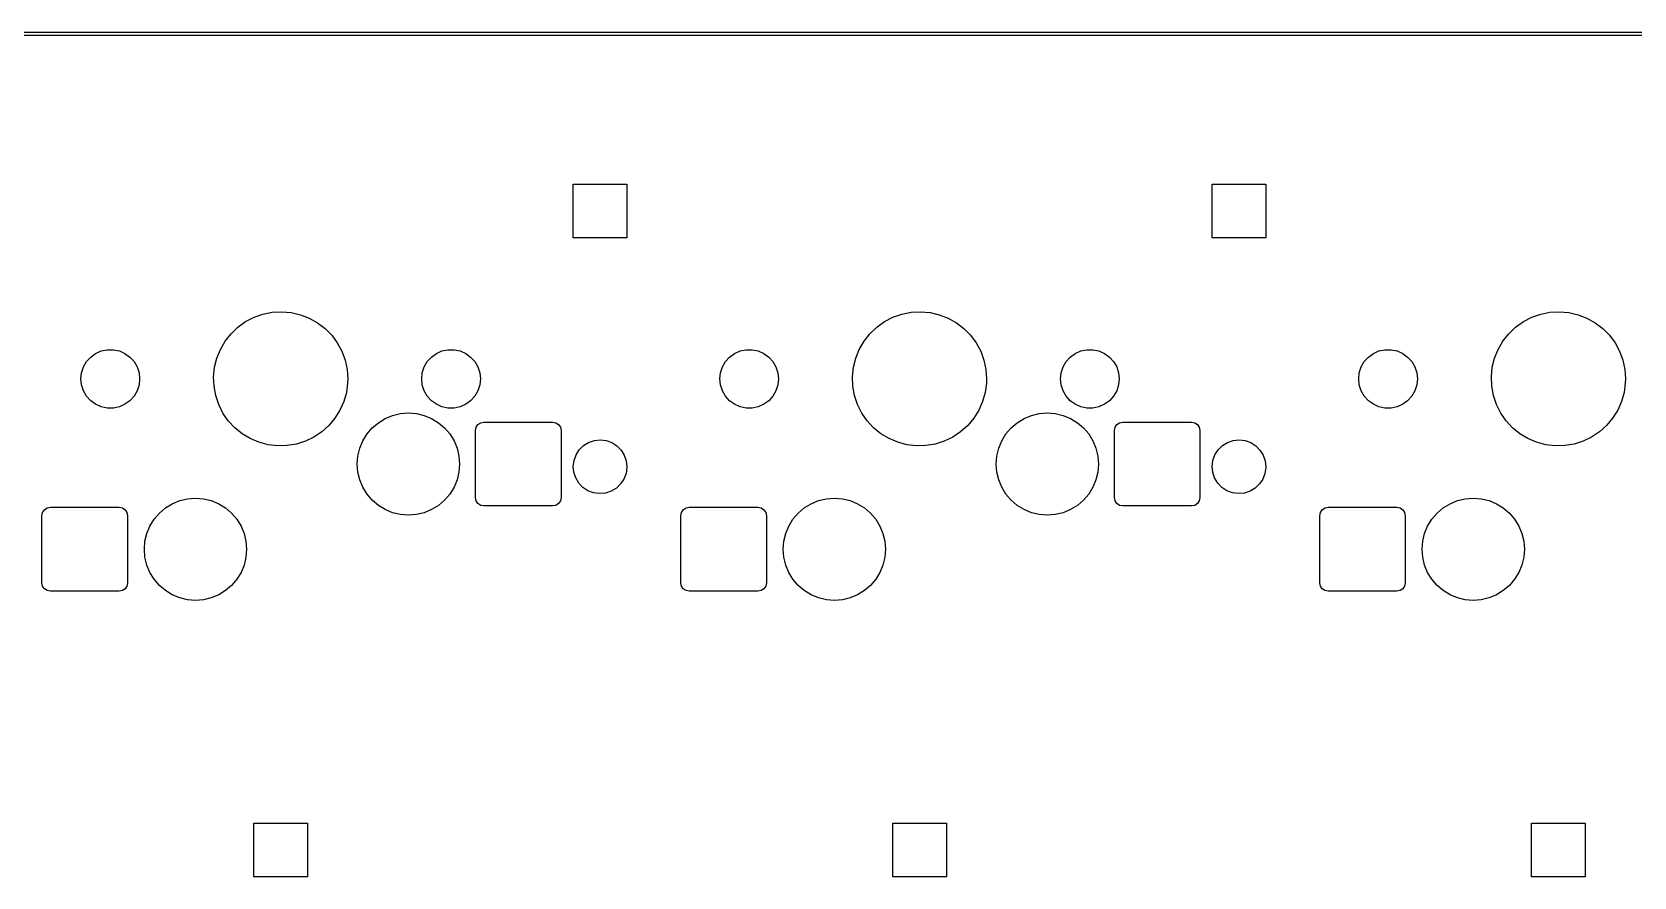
# Model space of a CAD drawing. Extents: x 64 to 386, y -179 to -50.
# Drawn here: x 169.87 to 217.64, y -75.65 to -50.46 of the extents above; entities that cross this region are included whole.
import ezdxf

# ---------------------------------------------------------------- set-up
doc = ezdxf.new("R2010")
doc.units = 0
doc.layers.add('BLACK', color=7, linetype='CONTINUOUS')

msp = doc.modelspace()

# ---------------------------------------------------------------- linework, layer by layer
at = {"layer": 'BLACK', "linetype": 'CONTINUOUS'}
for p, q in [((69.04, -50.46), (380.87, -50.46)), ((380.87, -50.56), (69.04, -50.56)), ((186.01, -56.6), (186.01, -55)), ((186.01, -55), (187.61, -55)), ((187.61, -55), (187.61, -56.6)), ((205.06, -56.6), (205.06, -55)), ((205.06, -55), (206.66, -55)), ((206.66, -55), (206.66, -56.6)), ((187.61, -56.6), (186.01, -56.6)), ((206.66, -56.6), (205.06, -56.6)), ((176.01, -59.259), (176.24, -59.0947)), ((176.24, -59.0947), (176.491, -58.9645)), ((176.491, -58.9645), (176.757, -58.8709)), ((176.757, -58.8709), (177.034, -58.8158)), ((177.034, -58.8158), (177.316, -58.8002)), ((177.316, -58.8002), (177.598, -58.8246)), ((177.598, -58.8246), (177.873, -58.8884)), ((177.873, -58.8884), (178.137, -58.9903)), ((178.137, -58.9903), (178.383, -59.1284)), ((178.383, -59.1284), (178.608, -59.2998)), ((195.06, -59.259), (195.29, -59.0947)), ((195.29, -59.0947), (195.541, -58.9645)), ((195.541, -58.9645), (195.807, -58.8709)), ((195.807, -58.8709), (196.084, -58.8158)), ((196.084, -58.8158), (196.366, -58.8002)), ((196.366, -58.8002), (196.648, -58.8246)), ((196.648, -58.8246), (196.923, -58.8884)), ((196.923, -58.8884), (197.187, -58.9903)), ((197.187, -58.9903), (197.433, -59.1284)), ((197.433, -59.1284), (197.658, -59.2998)), ((214.11, -59.259), (214.34, -59.0947)), ((214.34, -59.0947), (214.591, -58.9645)), ((214.591, -58.9645), (214.857, -58.8709)), ((214.857, -58.8709), (215.134, -58.8158)), ((215.134, -58.8158), (215.416, -58.8002)), ((215.416, -58.8002), (215.698, -58.8246)), ((215.698, -58.8246), (215.973, -58.8884)), ((215.973, -58.8884), (216.237, -58.9903)), ((216.237, -58.9903), (216.483, -59.1284)), ((216.483, -59.1284), (216.708, -59.2998)), ((175.489, -59.9201), (175.631, -59.6758)), ((175.631, -59.6758), (175.806, -59.454)), ((175.806, -59.454), (176.01, -59.259)), ((178.608, -59.2998), (178.806, -59.5011)), ((178.806, -59.5011), (178.974, -59.7283)), ((194.539, -59.9201), (194.681, -59.6758)), ((194.681, -59.6758), (194.856, -59.454)), ((194.856, -59.454), (195.06, -59.259)), ((197.658, -59.2998), (197.856, -59.5011)), ((197.856, -59.5011), (198.024, -59.7283)), ((213.589, -59.9201), (213.731, -59.6758)), ((213.731, -59.6758), (213.906, -59.454)), ((213.906, -59.454), (214.11, -59.259)), ((216.708, -59.2998), (216.906, -59.5011)), ((216.906, -59.5011), (217.074, -59.7283)), ((171.497, -60.2857), (171.62, -60.1497)), ((171.62, -60.1497), (171.767, -60.0422)), ((171.767, -60.0422), (171.935, -59.9678)), ((171.935, -59.9678), (172.114, -59.9298)), ((172.114, -59.9298), (172.296, -59.9298)), ((172.296, -59.9298), (172.475, -59.9678)), ((172.475, -59.9678), (172.642, -60.0422)), ((172.642, -60.0422), (172.79, -60.1497)), ((172.79, -60.1497), (172.913, -60.2857)), ((175.315, -60.4561), (175.383, -60.182)), ((175.383, -60.182), (175.489, -59.9201)), ((178.974, -59.7283), (179.108, -59.977)), ((179.108, -59.977), (179.206, -60.242)), ((181.657, -60.2857), (181.78, -60.1497)), ((181.78, -60.1497), (181.927, -60.0422)), ((181.927, -60.0422), (182.095, -59.9678)), ((182.095, -59.9678), (182.274, -59.9298)), ((182.274, -59.9298), (182.456, -59.9298)), ((182.456, -59.9298), (182.635, -59.9678)), ((182.635, -59.9678), (182.802, -60.0422)), ((182.802, -60.0422), (182.95, -60.1497)), ((182.95, -60.1497), (183.073, -60.2857)), ((190.547, -60.2857), (190.67, -60.1497)), ((190.67, -60.1497), (190.817, -60.0422)), ((190.817, -60.0422), (190.985, -59.9678)), ((190.985, -59.9678), (191.164, -59.9298)), ((191.164, -59.9298), (191.346, -59.9298)), ((191.346, -59.9298), (191.525, -59.9678)), ((191.525, -59.9678), (191.692, -60.0422)), ((191.692, -60.0422), (191.84, -60.1497)), ((191.84, -60.1497), (191.963, -60.2857)), ((194.365, -60.4561), (194.433, -60.182)), ((194.433, -60.182), (194.539, -59.9201)), ((198.024, -59.7283), (198.158, -59.977)), ((198.158, -59.977), (198.256, -60.242)), ((200.707, -60.2857), (200.83, -60.1497)), ((200.83, -60.1497), (200.977, -60.0422)), ((200.977, -60.0422), (201.145, -59.9678)), ((201.145, -59.9678), (201.324, -59.9298)), ((201.324, -59.9298), (201.506, -59.9298)), ((201.506, -59.9298), (201.685, -59.9678)), ((201.685, -59.9678), (201.852, -60.0422)), ((201.852, -60.0422), (202, -60.1497)), ((202, -60.1497), (202.123, -60.2857)), ((209.597, -60.2857), (209.72, -60.1497)), ((209.72, -60.1497), (209.867, -60.0422)), ((209.867, -60.0422), (210.035, -59.9678)), ((210.035, -59.9678), (210.214, -59.9298)), ((210.214, -59.9298), (210.396, -59.9298)), ((210.396, -59.9298), (210.575, -59.9678)), ((210.575, -59.9678), (210.742, -60.0422)), ((210.742, -60.0422), (210.89, -60.1497)), ((210.89, -60.1497), (211.013, -60.2857)), ((213.415, -60.4561), (213.483, -60.182)), ((213.483, -60.182), (213.589, -59.9201)), ((217.074, -59.7283), (217.208, -59.977)), ((217.208, -59.977), (217.306, -60.242)), ((171.33, -60.8), (171.349, -60.6181)), ((171.349, -60.6181), (171.406, -60.4441)), ((171.406, -60.4441), (171.497, -60.2857)), ((172.913, -60.2857), (173.004, -60.4441)), ((173.004, -60.4441), (173.061, -60.6181)), ((173.061, -60.6181), (173.08, -60.8)), ((175.286, -60.7372), (175.315, -60.4561)), ((179.206, -60.242), (179.265, -60.5182)), ((179.265, -60.5182), (179.285, -60.8)), ((181.49, -60.8), (181.509, -60.6181)), ((181.509, -60.6181), (181.566, -60.4441)), ((181.566, -60.4441), (181.657, -60.2857)), ((183.073, -60.2857), (183.164, -60.4441)), ((183.164, -60.4441), (183.221, -60.6181)), ((183.221, -60.6181), (183.24, -60.8)), ((190.38, -60.8), (190.399, -60.6181)), ((190.399, -60.6181), (190.456, -60.4441)), ((190.456, -60.4441), (190.547, -60.2857)), ((191.963, -60.2857), (192.054, -60.4441)), ((192.054, -60.4441), (192.111, -60.6181)), ((192.111, -60.6181), (192.13, -60.8)), ((194.336, -60.7372), (194.365, -60.4561)), ((198.256, -60.242), (198.315, -60.5182)), ((198.315, -60.5182), (198.335, -60.8)), ((200.54, -60.8), (200.559, -60.6181)), ((200.559, -60.6181), (200.616, -60.4441)), ((200.616, -60.4441), (200.707, -60.2857)), ((202.123, -60.2857), (202.214, -60.4441)), ((202.214, -60.4441), (202.271, -60.6181)), ((202.271, -60.6181), (202.29, -60.8)), ((209.43, -60.8), (209.449, -60.6181)), ((209.449, -60.6181), (209.506, -60.4441)), ((209.506, -60.4441), (209.597, -60.2857)), ((211.013, -60.2857), (211.104, -60.4441)), ((211.104, -60.4441), (211.161, -60.6181)), ((211.161, -60.6181), (211.18, -60.8)), ((213.386, -60.7372), (213.415, -60.4561)), ((217.306, -60.242), (217.365, -60.5182)), ((217.365, -60.5182), (217.385, -60.8)), ((171.349, -60.9819), (171.33, -60.8)), ((171.406, -61.1559), (171.349, -60.9819)), ((173.061, -60.9819), (173.004, -61.1559)), ((173.08, -60.8), (173.061, -60.9819)), ((175.297, -61.0195), (175.286, -60.7372)), ((175.348, -61.2974), (175.297, -61.0195)), ((179.281, -60.9256), (179.243, -61.2056)), ((179.285, -60.8), (179.281, -60.9256)), ((181.509, -60.9819), (181.49, -60.8)), ((181.566, -61.1559), (181.509, -60.9819)), ((183.221, -60.9819), (183.164, -61.1559)), ((183.24, -60.8), (183.221, -60.9819)), ((190.399, -60.9819), (190.38, -60.8)), ((190.456, -61.1559), (190.399, -60.9819)), ((192.111, -60.9819), (192.054, -61.1559)), ((192.13, -60.8), (192.111, -60.9819)), ((194.347, -61.0195), (194.336, -60.7372)), ((194.398, -61.2974), (194.347, -61.0195)), ((198.331, -60.9256), (198.293, -61.2056)), ((198.335, -60.8), (198.331, -60.9256)), ((200.559, -60.9819), (200.54, -60.8)), ((200.616, -61.1559), (200.559, -60.9819)), ((202.271, -60.9819), (202.214, -61.1559)), ((202.29, -60.8), (202.271, -60.9819)), ((209.449, -60.9819), (209.43, -60.8)), ((209.506, -61.1559), (209.449, -60.9819)), ((211.161, -60.9819), (211.104, -61.1559)), ((211.18, -60.8), (211.161, -60.9819)), ((213.397, -61.0195), (213.386, -60.7372)), ((213.448, -61.2974), (213.397, -61.0195)), ((217.381, -60.9256), (217.343, -61.2056)), ((217.385, -60.8), (217.381, -60.9256)), ((171.497, -61.3143), (171.406, -61.1559)), ((171.62, -61.4503), (171.497, -61.3143)), ((171.767, -61.5578), (171.62, -61.4503)), ((171.935, -61.6322), (171.767, -61.5578)), ((172.642, -61.5578), (172.475, -61.6322)), ((172.79, -61.4503), (172.642, -61.5578)), ((172.913, -61.3143), (172.79, -61.4503)), ((173.004, -61.1559), (172.913, -61.3143)), ((175.437, -61.5654), (175.348, -61.2974)), ((175.564, -61.8181), (175.437, -61.5654)), ((179.167, -61.4775), (179.053, -61.7359)), ((179.243, -61.2056), (179.167, -61.4775)), ((181.657, -61.3143), (181.566, -61.1559)), ((181.78, -61.4503), (181.657, -61.3143)), ((181.927, -61.5578), (181.78, -61.4503)), ((182.095, -61.6322), (181.927, -61.5578)), ((182.802, -61.5578), (182.635, -61.6322)), ((182.95, -61.4503), (182.802, -61.5578)), ((183.073, -61.3143), (182.95, -61.4503)), ((183.164, -61.1559), (183.073, -61.3143)), ((190.547, -61.3143), (190.456, -61.1559)), ((190.67, -61.4503), (190.547, -61.3143)), ((190.817, -61.5578), (190.67, -61.4503)), ((190.985, -61.6322), (190.817, -61.5578)), ((191.692, -61.5578), (191.525, -61.6322)), ((191.84, -61.4503), (191.692, -61.5578)), ((191.963, -61.3143), (191.84, -61.4503)), ((192.054, -61.1559), (191.963, -61.3143)), ((194.487, -61.5654), (194.398, -61.2974)), ((194.614, -61.8181), (194.487, -61.5654)), ((198.217, -61.4775), (198.103, -61.7359)), ((198.293, -61.2056), (198.217, -61.4775)), ((200.707, -61.3143), (200.616, -61.1559)), ((200.83, -61.4503), (200.707, -61.3143)), ((200.977, -61.5578), (200.83, -61.4503)), ((201.145, -61.6322), (200.977, -61.5578)), ((201.852, -61.5578), (201.685, -61.6322)), ((202, -61.4503), (201.852, -61.5578)), ((202.123, -61.3143), (202, -61.4503)), ((202.214, -61.1559), (202.123, -61.3143)), ((209.597, -61.3143), (209.506, -61.1559)), ((209.72, -61.4503), (209.597, -61.3143)), ((209.867, -61.5578), (209.72, -61.4503)), ((210.035, -61.6322), (209.867, -61.5578)), ((210.742, -61.5578), (210.575, -61.6322)), ((210.89, -61.4503), (210.742, -61.5578)), ((211.013, -61.3143), (210.89, -61.4503)), ((211.104, -61.1559), (211.013, -61.3143)), ((213.537, -61.5654), (213.448, -61.2974)), ((213.664, -61.8181), (213.537, -61.5654)), ((217.267, -61.4775), (217.153, -61.7359)), ((217.343, -61.2056), (217.267, -61.4775)), ((172.114, -61.6702), (171.935, -61.6322)), ((172.296, -61.6702), (172.114, -61.6702)), ((172.475, -61.6322), (172.296, -61.6702)), ((175.724, -62.0505), (175.564, -61.8181)), ((175.916, -62.2579), (175.724, -62.0505)), ((178.903, -61.9756), (178.721, -62.1918)), ((179.053, -61.7359), (178.903, -61.9756)), ((180.199, -62.1062), (180.403, -61.9812)), ((180.403, -61.9812), (180.624, -61.8896)), ((180.624, -61.8896), (180.856, -61.8338)), ((180.856, -61.8338), (181.095, -61.815)), ((181.095, -61.815), (181.334, -61.8338)), ((181.334, -61.8338), (181.566, -61.8896)), ((181.566, -61.8896), (181.787, -61.9812)), ((181.787, -61.9812), (181.991, -62.1062)), ((182.274, -61.6702), (182.095, -61.6322)), ((182.456, -61.6702), (182.274, -61.6702)), ((182.635, -61.6322), (182.456, -61.6702)), ((183.249, -62.109), (183.345, -62.09)), ((183.345, -62.09), (185.395, -62.09)), ((185.395, -62.09), (185.491, -62.109)), ((191.164, -61.6702), (190.985, -61.6322)), ((191.346, -61.6702), (191.164, -61.6702)), ((191.525, -61.6322), (191.346, -61.6702)), ((194.774, -62.0505), (194.614, -61.8181)), ((194.966, -62.2579), (194.774, -62.0505)), ((197.953, -61.9756), (197.771, -62.1918)), ((198.103, -61.7359), (197.953, -61.9756)), ((199.249, -62.1062), (199.453, -61.9812)), ((199.453, -61.9812), (199.674, -61.8896)), ((199.674, -61.8896), (199.906, -61.8338)), ((199.906, -61.8338), (200.145, -61.815)), ((200.145, -61.815), (200.384, -61.8338)), ((200.384, -61.8338), (200.616, -61.8896)), ((200.616, -61.8896), (200.837, -61.9812)), ((200.837, -61.9812), (201.041, -62.1062)), ((201.324, -61.6702), (201.145, -61.6322)), ((201.506, -61.6702), (201.324, -61.6702)), ((201.685, -61.6322), (201.506, -61.6702)), ((202.299, -62.109), (202.395, -62.09)), ((202.395, -62.09), (204.445, -62.09)), ((204.445, -62.09), (204.541, -62.109)), ((210.214, -61.6702), (210.035, -61.6322)), ((210.396, -61.6702), (210.214, -61.6702)), ((210.575, -61.6322), (210.396, -61.6702)), ((213.824, -62.0505), (213.664, -61.8181)), ((214.016, -62.2579), (213.824, -62.0505)), ((217.003, -61.9756), (216.821, -62.1918)), ((217.153, -61.7359), (217.003, -61.9756)), ((176.135, -62.4363), (175.916, -62.2579)), ((176.377, -62.582), (176.135, -62.4363)), ((178.276, -62.5373), (178.021, -62.6596)), ((178.511, -62.3803), (178.276, -62.5373)), ((178.721, -62.1918), (178.511, -62.3803)), ((179.736, -62.6477), (179.861, -62.4436)), ((179.861, -62.4436), (180.017, -62.2617)), ((180.017, -62.2617), (180.199, -62.1062)), ((181.991, -62.1062), (182.173, -62.2617)), ((182.173, -62.2617), (182.329, -62.4436)), ((182.329, -62.4436), (182.454, -62.6477)), ((183.095, -62.34), (183.114, -62.2443)), ((183.095, -64.34), (183.095, -62.34)), ((183.114, -62.2443), (183.168, -62.1632)), ((183.168, -62.1632), (183.249, -62.109)), ((185.491, -62.109), (185.572, -62.1632)), ((185.572, -62.1632), (185.626, -62.2443)), ((185.626, -62.2443), (185.645, -62.34)), ((185.645, -62.34), (185.645, -64.34)), ((195.185, -62.4363), (194.966, -62.2579)), ((195.427, -62.582), (195.185, -62.4363)), ((197.326, -62.5373), (197.071, -62.6596)), ((197.561, -62.3803), (197.326, -62.5373)), ((197.771, -62.1918), (197.561, -62.3803)), ((198.786, -62.6477), (198.911, -62.4436)), ((198.911, -62.4436), (199.067, -62.2617)), ((199.067, -62.2617), (199.249, -62.1062)), ((201.041, -62.1062), (201.223, -62.2617)), ((201.223, -62.2617), (201.379, -62.4436)), ((201.379, -62.4436), (201.504, -62.6477)), ((202.145, -62.34), (202.164, -62.2443)), ((202.145, -64.34), (202.145, -62.34)), ((202.164, -62.2443), (202.218, -62.1632)), ((202.218, -62.1632), (202.299, -62.109)), ((204.541, -62.109), (204.622, -62.1632)), ((204.622, -62.1632), (204.676, -62.2443)), ((204.676, -62.2443), (204.695, -62.34)), ((204.695, -62.34), (204.695, -64.34)), ((214.235, -62.4363), (214.016, -62.2579)), ((214.477, -62.582), (214.235, -62.4363)), ((216.376, -62.5373), (216.121, -62.6596)), ((216.611, -62.3803), (216.376, -62.5373)), ((216.821, -62.1918), (216.611, -62.3803)), ((176.637, -62.6922), (176.377, -62.582)), ((176.91, -62.7646), (176.637, -62.6922)), ((177.191, -62.7978), (176.91, -62.7646)), ((177.473, -62.7911), (177.191, -62.7978)), ((177.752, -62.7447), (177.473, -62.7911)), ((178.021, -62.6596), (177.752, -62.7447)), ((179.589, -63.1014), (179.645, -62.8687)), ((179.645, -62.8687), (179.736, -62.6477)), ((182.454, -62.6477), (182.545, -62.8687)), ((182.545, -62.8687), (182.601, -63.1014)), ((186.093, -63.0643), (186.19, -62.9144)), ((186.19, -62.9144), (186.317, -62.7896)), ((186.317, -62.7896), (186.469, -62.6961)), ((186.469, -62.6961), (186.638, -62.6387)), ((186.638, -62.6387), (186.816, -62.62)), ((186.816, -62.62), (186.993, -62.6411)), ((186.993, -62.6411), (187.161, -62.701)), ((187.161, -62.701), (187.311, -62.7965)), ((187.311, -62.7965), (187.437, -62.9231)), ((187.437, -62.9231), (187.531, -63.0743)), ((195.687, -62.6922), (195.427, -62.582)), ((195.96, -62.7646), (195.687, -62.6922)), ((196.241, -62.7978), (195.96, -62.7646)), ((196.523, -62.7911), (196.241, -62.7978)), ((196.802, -62.7447), (196.523, -62.7911)), ((197.071, -62.6596), (196.802, -62.7447)), ((198.639, -63.1014), (198.695, -62.8687)), ((198.695, -62.8687), (198.786, -62.6477)), ((201.504, -62.6477), (201.595, -62.8687)), ((201.595, -62.8687), (201.651, -63.1014)), ((205.143, -63.0643), (205.24, -62.9144)), ((205.24, -62.9144), (205.367, -62.7896)), ((205.367, -62.7896), (205.519, -62.6961)), ((205.519, -62.6961), (205.688, -62.6387)), ((205.688, -62.6387), (205.866, -62.62)), ((205.866, -62.62), (206.043, -62.6411)), ((206.043, -62.6411), (206.211, -62.701)), ((206.211, -62.701), (206.361, -62.7965)), ((206.361, -62.7965), (206.487, -62.9231)), ((206.487, -62.9231), (206.581, -63.0743)), ((214.737, -62.6922), (214.477, -62.582)), ((215.01, -62.7646), (214.737, -62.6922)), ((215.291, -62.7978), (215.01, -62.7646)), ((215.573, -62.7911), (215.291, -62.7978)), ((215.852, -62.7447), (215.573, -62.7911)), ((216.121, -62.6596), (215.852, -62.7447)), ((179.57, -63.34), (179.589, -63.1014)), ((179.589, -63.5786), (179.57, -63.34)), ((182.601, -63.1014), (182.62, -63.34)), ((182.62, -63.34), (182.601, -63.5786)), ((186.01, -63.4088), (186.032, -63.2319)), ((186.027, -63.5863), (186.01, -63.4088)), ((186.032, -63.2319), (186.093, -63.0643)), ((187.531, -63.0743), (187.59, -63.2428)), ((187.61, -63.4423), (187.585, -63.619)), ((187.59, -63.2428), (187.61, -63.42)), ((187.61, -63.42), (187.61, -63.4423)), ((198.62, -63.34), (198.639, -63.1014)), ((198.639, -63.5786), (198.62, -63.34)), ((201.651, -63.1014), (201.67, -63.34)), ((201.67, -63.34), (201.651, -63.5786)), ((205.06, -63.4088), (205.082, -63.2319)), ((205.077, -63.5863), (205.06, -63.4088)), ((205.082, -63.2319), (205.143, -63.0643)), ((206.581, -63.0743), (206.64, -63.2428)), ((206.66, -63.4423), (206.635, -63.619)), ((206.64, -63.2428), (206.66, -63.42)), ((206.66, -63.42), (206.66, -63.4423)), ((179.645, -63.8113), (179.589, -63.5786)), ((179.736, -64.0323), (179.645, -63.8113)), ((182.545, -63.8113), (182.454, -64.0323)), ((182.601, -63.5786), (182.545, -63.8113)), ((186.084, -63.7556), (186.027, -63.5863)), ((186.176, -63.9081), (186.084, -63.7556)), ((186.3, -64.0364), (186.176, -63.9081)), ((187.423, -63.9342), (187.294, -64.0572)), ((187.522, -63.7857), (187.423, -63.9342)), ((187.585, -63.619), (187.522, -63.7857)), ((198.695, -63.8113), (198.639, -63.5786)), ((198.786, -64.0323), (198.695, -63.8113)), ((201.595, -63.8113), (201.504, -64.0323)), ((201.651, -63.5786), (201.595, -63.8113)), ((205.134, -63.7556), (205.077, -63.5863)), ((205.226, -63.9081), (205.134, -63.7556)), ((205.35, -64.0364), (205.226, -63.9081)), ((206.473, -63.9342), (206.344, -64.0572)), ((206.572, -63.7857), (206.473, -63.9342)), ((206.635, -63.619), (206.572, -63.7857)), ((174.053, -64.5212), (174.274, -64.4296)), ((174.274, -64.4296), (174.506, -64.3738)), ((174.506, -64.3738), (174.745, -64.355)), ((174.745, -64.355), (174.984, -64.3738)), ((174.984, -64.3738), (175.216, -64.4296)), ((175.216, -64.4296), (175.437, -64.5212)), ((179.861, -64.2364), (179.736, -64.0323)), ((180.017, -64.4183), (179.861, -64.2364)), ((180.199, -64.5738), (180.017, -64.4183)), ((182.173, -64.4183), (181.991, -64.5738)), ((182.329, -64.2364), (182.173, -64.4183)), ((182.454, -64.0323), (182.329, -64.2364)), ((183.114, -64.4357), (183.095, -64.34)), ((183.168, -64.5168), (183.114, -64.4357)), ((185.626, -64.4357), (185.572, -64.5168)), ((185.645, -64.34), (185.626, -64.4357)), ((186.449, -64.1341), (186.3, -64.0364)), ((186.616, -64.1962), (186.449, -64.1341)), ((186.793, -64.2198), (186.616, -64.1962)), ((186.971, -64.2037), (186.793, -64.2198)), ((187.14, -64.1485), (186.971, -64.2037)), ((187.294, -64.0572), (187.14, -64.1485)), ((193.103, -64.5212), (193.324, -64.4296)), ((193.324, -64.4296), (193.556, -64.3738)), ((193.556, -64.3738), (193.795, -64.355)), ((193.795, -64.355), (194.034, -64.3738)), ((194.034, -64.3738), (194.266, -64.4296)), ((194.266, -64.4296), (194.487, -64.5212)), ((198.911, -64.2364), (198.786, -64.0323)), ((199.067, -64.4183), (198.911, -64.2364)), ((199.249, -64.5738), (199.067, -64.4183)), ((201.223, -64.4183), (201.041, -64.5738)), ((201.379, -64.2364), (201.223, -64.4183)), ((201.504, -64.0323), (201.379, -64.2364)), ((202.164, -64.4357), (202.145, -64.34)), ((202.218, -64.5168), (202.164, -64.4357)), ((204.676, -64.4357), (204.622, -64.5168)), ((204.695, -64.34), (204.676, -64.4357)), ((205.499, -64.1341), (205.35, -64.0364)), ((205.666, -64.1962), (205.499, -64.1341)), ((205.843, -64.2198), (205.666, -64.1962)), ((206.021, -64.2037), (205.843, -64.2198)), ((206.19, -64.1485), (206.021, -64.2037)), ((206.344, -64.0572), (206.19, -64.1485)), ((212.153, -64.5212), (212.374, -64.4296)), ((212.374, -64.4296), (212.606, -64.3738)), ((212.606, -64.3738), (212.845, -64.355)), ((212.845, -64.355), (213.084, -64.3738)), ((213.084, -64.3738), (213.316, -64.4296)), ((213.316, -64.4296), (213.537, -64.5212)), ((170.168, -64.88), (170.187, -64.7843)), ((170.168, -66.88), (170.168, -64.88)), ((170.187, -64.7843), (170.241, -64.7032)), ((170.241, -64.7032), (170.322, -64.649)), ((170.322, -64.649), (170.418, -64.63)), ((170.418, -64.63), (172.468, -64.63)), ((172.468, -64.63), (172.564, -64.649)), ((172.564, -64.649), (172.645, -64.7032)), ((172.645, -64.7032), (172.699, -64.7843)), ((172.699, -64.7843), (172.718, -64.88)), ((172.718, -64.88), (172.718, -66.88)), ((173.511, -64.9836), (173.667, -64.8017)), ((173.667, -64.8017), (173.849, -64.6462)), ((173.849, -64.6462), (174.053, -64.5212)), ((175.437, -64.5212), (175.641, -64.6462)), ((175.641, -64.6462), (175.823, -64.8017)), ((175.823, -64.8017), (175.979, -64.9836)), ((180.403, -64.6988), (180.199, -64.5738)), ((180.624, -64.7904), (180.403, -64.6988)), ((180.856, -64.8462), (180.624, -64.7904)), ((181.095, -64.865), (180.856, -64.8462)), ((181.334, -64.8462), (181.095, -64.865)), ((181.566, -64.7904), (181.334, -64.8462)), ((181.787, -64.6988), (181.566, -64.7904)), ((181.991, -64.5738), (181.787, -64.6988)), ((183.249, -64.571), (183.168, -64.5168)), ((183.345, -64.59), (183.249, -64.571)), ((185.395, -64.59), (183.345, -64.59)), ((185.491, -64.571), (185.395, -64.59)), ((185.572, -64.5168), (185.491, -64.571)), ((189.218, -64.88), (189.237, -64.7843)), ((189.218, -66.88), (189.218, -64.88)), ((189.237, -64.7843), (189.291, -64.7032)), ((189.291, -64.7032), (189.372, -64.649)), ((189.372, -64.649), (189.468, -64.63)), ((189.468, -64.63), (191.518, -64.63)), ((191.518, -64.63), (191.614, -64.649)), ((191.614, -64.649), (191.695, -64.7032)), ((191.695, -64.7032), (191.749, -64.7843)), ((191.749, -64.7843), (191.768, -64.88)), ((191.768, -64.88), (191.768, -66.88)), ((192.561, -64.9836), (192.717, -64.8017)), ((192.717, -64.8017), (192.899, -64.6462)), ((192.899, -64.6462), (193.103, -64.5212)), ((194.487, -64.5212), (194.691, -64.6462)), ((194.691, -64.6462), (194.873, -64.8017)), ((194.873, -64.8017), (195.029, -64.9836)), ((199.453, -64.6988), (199.249, -64.5738)), ((199.674, -64.7904), (199.453, -64.6988)), ((199.906, -64.8462), (199.674, -64.7904)), ((200.145, -64.865), (199.906, -64.8462)), ((200.384, -64.8462), (200.145, -64.865)), ((200.616, -64.7904), (200.384, -64.8462)), ((200.837, -64.6988), (200.616, -64.7904)), ((201.041, -64.5738), (200.837, -64.6988)), ((202.299, -64.571), (202.218, -64.5168)), ((202.395, -64.59), (202.299, -64.571)), ((204.445, -64.59), (202.395, -64.59)), ((204.541, -64.571), (204.445, -64.59)), ((204.622, -64.5168), (204.541, -64.571)), ((208.268, -64.88), (208.287, -64.7843)), ((208.268, -66.88), (208.268, -64.88)), ((208.287, -64.7843), (208.341, -64.7032)), ((208.341, -64.7032), (208.422, -64.649)), ((208.422, -64.649), (208.518, -64.63)), ((208.518, -64.63), (210.568, -64.63)), ((210.568, -64.63), (210.664, -64.649)), ((210.664, -64.649), (210.745, -64.7032)), ((210.745, -64.7032), (210.799, -64.7843)), ((210.799, -64.7843), (210.818, -64.88)), ((210.818, -64.88), (210.818, -66.88)), ((211.611, -64.9836), (211.767, -64.8017)), ((211.767, -64.8017), (211.949, -64.6462)), ((211.949, -64.6462), (212.153, -64.5212)), ((213.537, -64.5212), (213.741, -64.6462)), ((213.741, -64.6462), (213.923, -64.8017)), ((213.923, -64.8017), (214.079, -64.9836)), ((173.239, -65.6414), (173.295, -65.4087)), ((173.295, -65.4087), (173.386, -65.1877)), ((173.386, -65.1877), (173.511, -64.9836)), ((175.979, -64.9836), (176.104, -65.1877)), ((176.104, -65.1877), (176.195, -65.4087)), ((176.195, -65.4087), (176.251, -65.6414)), ((192.289, -65.6414), (192.345, -65.4087)), ((192.345, -65.4087), (192.436, -65.1877)), ((192.436, -65.1877), (192.561, -64.9836)), ((195.029, -64.9836), (195.154, -65.1877)), ((195.154, -65.1877), (195.245, -65.4087)), ((195.245, -65.4087), (195.301, -65.6414)), ((211.339, -65.6414), (211.395, -65.4087)), ((211.395, -65.4087), (211.486, -65.1877)), ((211.486, -65.1877), (211.611, -64.9836)), ((214.079, -64.9836), (214.204, -65.1877)), ((214.204, -65.1877), (214.295, -65.4087)), ((214.295, -65.4087), (214.351, -65.6414)), ((173.22, -65.88), (173.239, -65.6414)), ((173.239, -66.1186), (173.22, -65.88)), ((176.251, -65.6414), (176.27, -65.88)), ((176.27, -65.88), (176.251, -66.1186)), ((192.27, -65.88), (192.289, -65.6414)), ((192.289, -66.1186), (192.27, -65.88)), ((195.301, -65.6414), (195.32, -65.88)), ((195.32, -65.88), (195.301, -66.1186)), ((211.32, -65.88), (211.339, -65.6414)), ((211.339, -66.1186), (211.32, -65.88)), ((214.351, -65.6414), (214.37, -65.88)), ((214.37, -65.88), (214.351, -66.1186)), ((173.295, -66.3513), (173.239, -66.1186)), ((173.386, -66.5723), (173.295, -66.3513)), ((176.195, -66.3513), (176.104, -66.5723)), ((176.251, -66.1186), (176.195, -66.3513)), ((192.345, -66.3513), (192.289, -66.1186)), ((192.436, -66.5723), (192.345, -66.3513)), ((195.245, -66.3513), (195.154, -66.5723)), ((195.301, -66.1186), (195.245, -66.3513)), ((211.395, -66.3513), (211.339, -66.1186)), ((211.486, -66.5723), (211.395, -66.3513)), ((214.295, -66.3513), (214.204, -66.5723)), ((214.351, -66.1186), (214.295, -66.3513)), ((173.511, -66.7764), (173.386, -66.5723)), ((173.667, -66.9583), (173.511, -66.7764)), ((175.979, -66.7764), (175.823, -66.9583)), ((176.104, -66.5723), (175.979, -66.7764)), ((192.561, -66.7764), (192.436, -66.5723)), ((192.717, -66.9583), (192.561, -66.7764)), ((195.029, -66.7764), (194.873, -66.9583)), ((195.154, -66.5723), (195.029, -66.7764)), ((211.611, -66.7764), (211.486, -66.5723)), ((211.767, -66.9583), (211.611, -66.7764)), ((214.079, -66.7764), (213.923, -66.9583)), ((214.204, -66.5723), (214.079, -66.7764)), ((170.187, -66.9757), (170.168, -66.88)), ((170.241, -67.0568), (170.187, -66.9757)), ((170.322, -67.111), (170.241, -67.0568)), ((170.418, -67.13), (170.322, -67.111)), ((172.468, -67.13), (170.418, -67.13)), ((172.564, -67.111), (172.468, -67.13)), ((172.645, -67.0568), (172.564, -67.111)), ((172.699, -66.9757), (172.645, -67.0568)), ((172.718, -66.88), (172.699, -66.9757)), ((173.849, -67.1138), (173.667, -66.9583)), ((174.053, -67.2388), (173.849, -67.1138)), ((174.274, -67.3304), (174.053, -67.2388)), ((174.506, -67.3862), (174.274, -67.3304)), ((175.216, -67.3304), (174.984, -67.3862)), ((175.437, -67.2388), (175.216, -67.3304)), ((175.641, -67.1138), (175.437, -67.2388)), ((175.823, -66.9583), (175.641, -67.1138)), ((189.237, -66.9757), (189.218, -66.88)), ((189.291, -67.0568), (189.237, -66.9757)), ((189.372, -67.111), (189.291, -67.0568)), ((189.468, -67.13), (189.372, -67.111)), ((191.518, -67.13), (189.468, -67.13)), ((191.614, -67.111), (191.518, -67.13)), ((191.695, -67.0568), (191.614, -67.111)), ((191.749, -66.9757), (191.695, -67.0568)), ((191.768, -66.88), (191.749, -66.9757)), ((192.899, -67.1138), (192.717, -66.9583)), ((193.103, -67.2388), (192.899, -67.1138)), ((193.324, -67.3304), (193.103, -67.2388)), ((193.556, -67.3862), (193.324, -67.3304)), ((194.266, -67.3304), (194.034, -67.3862)), ((194.487, -67.2388), (194.266, -67.3304)), ((194.691, -67.1138), (194.487, -67.2388)), ((194.873, -66.9583), (194.691, -67.1138)), ((208.287, -66.9757), (208.268, -66.88)), ((208.341, -67.0568), (208.287, -66.9757)), ((208.422, -67.111), (208.341, -67.0568)), ((208.518, -67.13), (208.422, -67.111)), ((210.568, -67.13), (208.518, -67.13)), ((210.664, -67.111), (210.568, -67.13)), ((210.745, -67.0568), (210.664, -67.111)), ((210.799, -66.9757), (210.745, -67.0568)), ((210.818, -66.88), (210.799, -66.9757)), ((211.949, -67.1138), (211.767, -66.9583)), ((212.153, -67.2388), (211.949, -67.1138)), ((212.374, -67.3304), (212.153, -67.2388)), ((212.606, -67.3862), (212.374, -67.3304)), ((213.316, -67.3304), (213.084, -67.3862)), ((213.537, -67.2388), (213.316, -67.3304)), ((213.741, -67.1138), (213.537, -67.2388)), ((213.923, -66.9583), (213.741, -67.1138)), ((174.745, -67.405), (174.506, -67.3862)), ((174.984, -67.3862), (174.745, -67.405)), ((193.795, -67.405), (193.556, -67.3862)), ((194.034, -67.3862), (193.795, -67.405)), ((212.845, -67.405), (212.606, -67.3862)), ((213.084, -67.3862), (212.845, -67.405)), ((176.485, -75.65), (176.485, -74.05)), ((176.485, -74.05), (178.085, -74.05)), ((178.085, -74.05), (178.085, -75.65)), ((195.535, -75.65), (195.535, -74.05)), ((195.535, -74.05), (197.135, -74.05)), ((197.135, -74.05), (197.135, -75.65)), ((214.585, -75.65), (214.585, -74.05)), ((214.585, -74.05), (216.185, -74.05)), ((216.185, -74.05), (216.185, -75.65)), ((178.085, -75.65), (176.485, -75.65)), ((197.135, -75.65), (195.535, -75.65)), ((216.185, -75.65), (214.585, -75.65))]:
    msp.add_line(p, q, dxfattribs=at)

doc.saveas('drawing.dxf')
